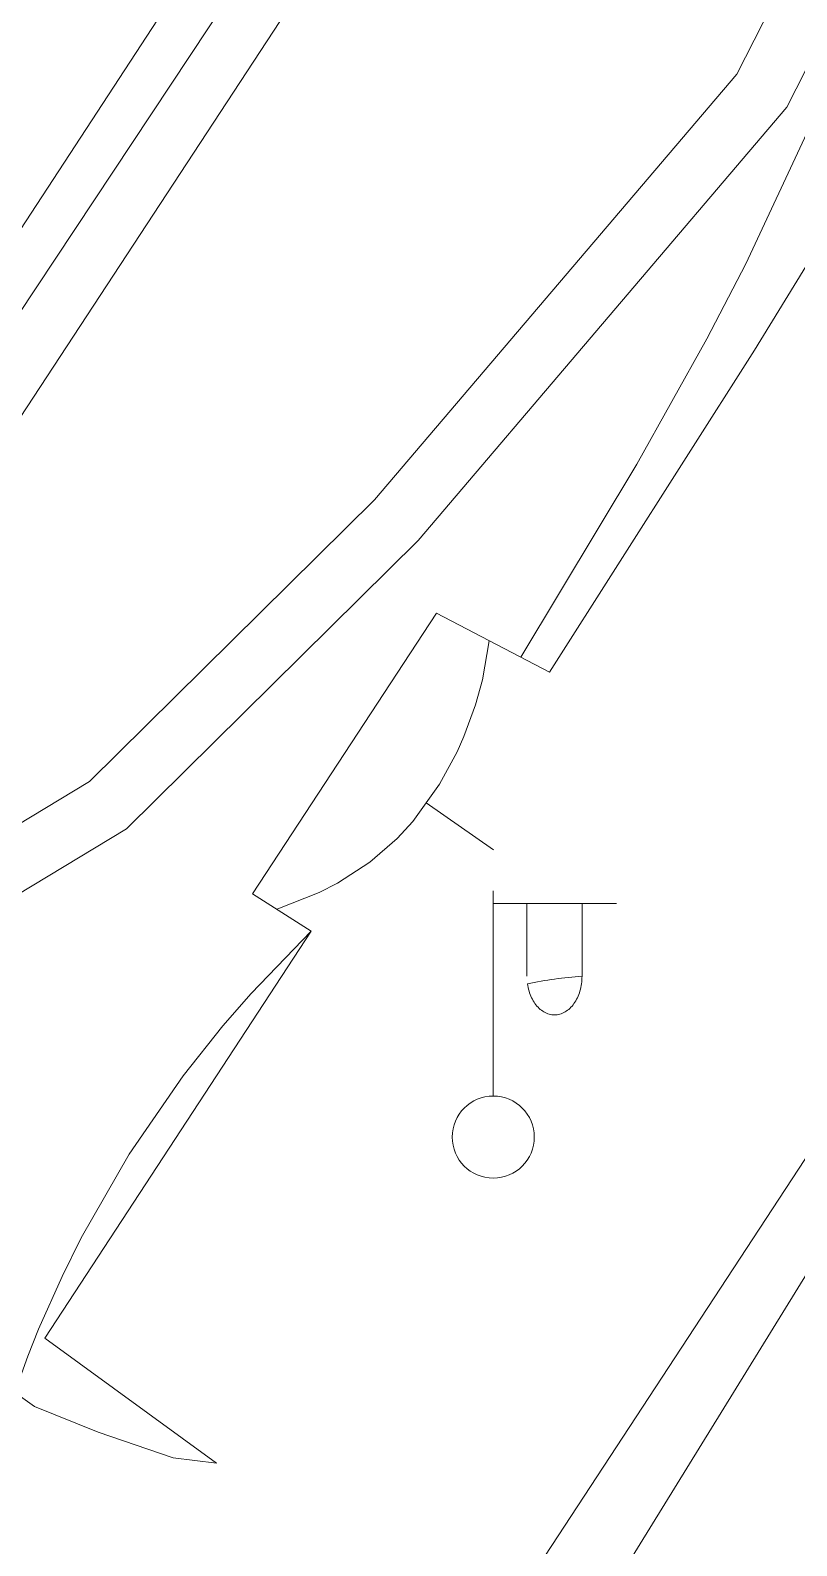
# Model space of a CAD drawing. Extents: x 1000 to 4000, y -5000 to -1000.
# Drawn here: x 1615.59 to 1634.26, y -4562.19 to -4525.27 of the extents above; entities that cross this region are included whole.
import ezdxf

# ---------------------------------------------------------------- set-up
doc = ezdxf.new("R2010")
doc.units = 0
doc.header["$MEASUREMENT"] = 0
for name, color, linetype in [('СЛОЙ_11', 7, 'CONTINUOUS'), ('СЛОЙ_24', 7, 'CONTINUOUS'), ('СЛОЙ_3', 7, 'CONTINUOUS'), ('СЛОЙ_41', 7, 'CONTINUOUS'), ('СЛОЙ_50', 7, 'CONTINUOUS')]:
    doc.layers.add(name, color=color, linetype=linetype)

msp = doc.modelspace()

# ---------------------------------------------------------------- linework, layer by layer
at = {"layer": 'СЛОЙ_11', "color": 253, "linetype": 'Continuous', "lineweight": 0}
msp.add_lwpolyline([(1637.105, -4501.507), (1605.583, -4549.569)], dxfattribs=at)
at = {"layer": 'СЛОЙ_24', "color": 253, "linetype": 'Continuous', "lineweight": 0}
msp.add_line((1625.481, -4539.474), (1620.996, -4546.306), dxfattribs=at)
for points in [[(1603.132, -4548.798), (1632.359, -4504.085)], [(1604.759, -4550.988), (1617.03, -4543.572), (1623.971, -4536.713), (1632.799, -4526.339), (1638.333, -4515.468)], [(1606.043, -4551.905), (1617.926, -4544.724), (1625.035, -4537.7), (1634.013, -4527.148), (1639.564, -4516.244)], [(1628.233, -4540.908), (1633.232, -4533.067), (1639.001, -4523.649)], [(1645.704, -4535.623), (1625.433, -4566.541), (1600.051, -4606.919), (1599.675, -4608.656), (1599.256, -4609.89), (1599.026, -4610.748), (1598.817, -4612.254), (1598.639, -4614.009)], [(1625.481, -4539.474), (1628.233, -4540.908)], [(1620.996, -4546.306), (1622.426, -4547.221), (1615.941, -4557.134), (1620.122, -4560.179)], [(1615.687, -4558.798), (1606.043, -4551.905)], [(1641.326, -4559.433), (1634.819, -4555.05), (1626.603, -4568.368), (1632.628, -4572.469)], [(1615.687, -4558.798), (1617.239, -4559.419), (1619.065, -4560.048), (1620.122, -4560.179)]]:
    msp.add_lwpolyline(points, dxfattribs=at)
at = {"layer": 'СЛОЙ_3', "color": 253, "linetype": 'Continuous', "lineweight": 0}
for p, q in [((1626.864, -4551.234), (1626.864, -4546.234)), ((1626.864, -4549.234), (1626.864, -4546.234)), ((1626.864, -4546.548), (1629.864, -4546.548)), ((1627.685, -4548.316), (1627.685, -4546.548)), ((1629.027, -4548.316), (1629.027, -4546.548))]:
    msp.add_line(p, q, dxfattribs=at)
msp.add_lwpolyline([(1629.027, -4548.316, -0.035191), (1629.014, -4548.5, -0.036545), (1628.976, -4548.677, -0.03934), (1628.914, -4548.84, -0.0437), (1628.831, -4548.983, -0.049642), (1628.729, -4549.1, -0.056748), (1628.613, -4549.187, -0.0637), (1628.487, -4549.241, -0.068204), (1628.356, -4549.259, -0.068204), (1628.225, -4549.241, -0.0637), (1628.099, -4549.187, -0.056748), (1627.983, -4549.1, -0.049642), (1627.881, -4548.983, -0.0437), (1627.798, -4548.84, -0.03934), (1627.736, -4548.677, -0.036545), (1627.698, -4548.5, -0.035191)], format="xyb", close=True, dxfattribs=at)
msp.add_circle((1626.864, -4552.234), 1, dxfattribs=at)
at = {"layer": 'СЛОЙ_41', "color": 253, "linetype": 'Continuous', "lineweight": 0}
msp.add_line((1624.523, -4518.282), (1604.719, -4548.147), dxfattribs=at)
at = {"layer": 'СЛОЙ_50', "color": 253, "linetype": 'Continuous', "lineweight": 0}
for points in [[(1638.226, -4515.401), (1636.741, -4521.329), (1635.957, -4523.948), (1635.072, -4526.411), (1634.56, -4527.66), (1633.02, -4530.959), (1632.067, -4532.792), (1630.366, -4535.844), (1627.539, -4540.546)], [(1626.768, -4540.144), (1626.599, -4541.099), (1626.428, -4541.705), (1626.145, -4542.476), (1625.981, -4542.846), (1625.552, -4543.639), (1625.229, -4544.091), (1624.906, -4544.543), (1624.524, -4544.96), (1623.861, -4545.535), (1623.073, -4546.045), (1622.627, -4546.274), (1621.618, -4546.675), (1621.587, -4546.684)], [(1625.229, -4544.091), (1626.871, -4545.234)], [(1622.426, -4547.221), (1620.963, -4548.734), (1620.279, -4549.521), (1619.312, -4550.739), (1617.997, -4552.649), (1616.827, -4554.69), (1616.36, -4555.631), (1615.789, -4556.917), (1615.525, -4557.573), (1615.209, -4558.456)]]:
    msp.add_lwpolyline(points, dxfattribs=at)

doc.saveas('drawing.dxf')
